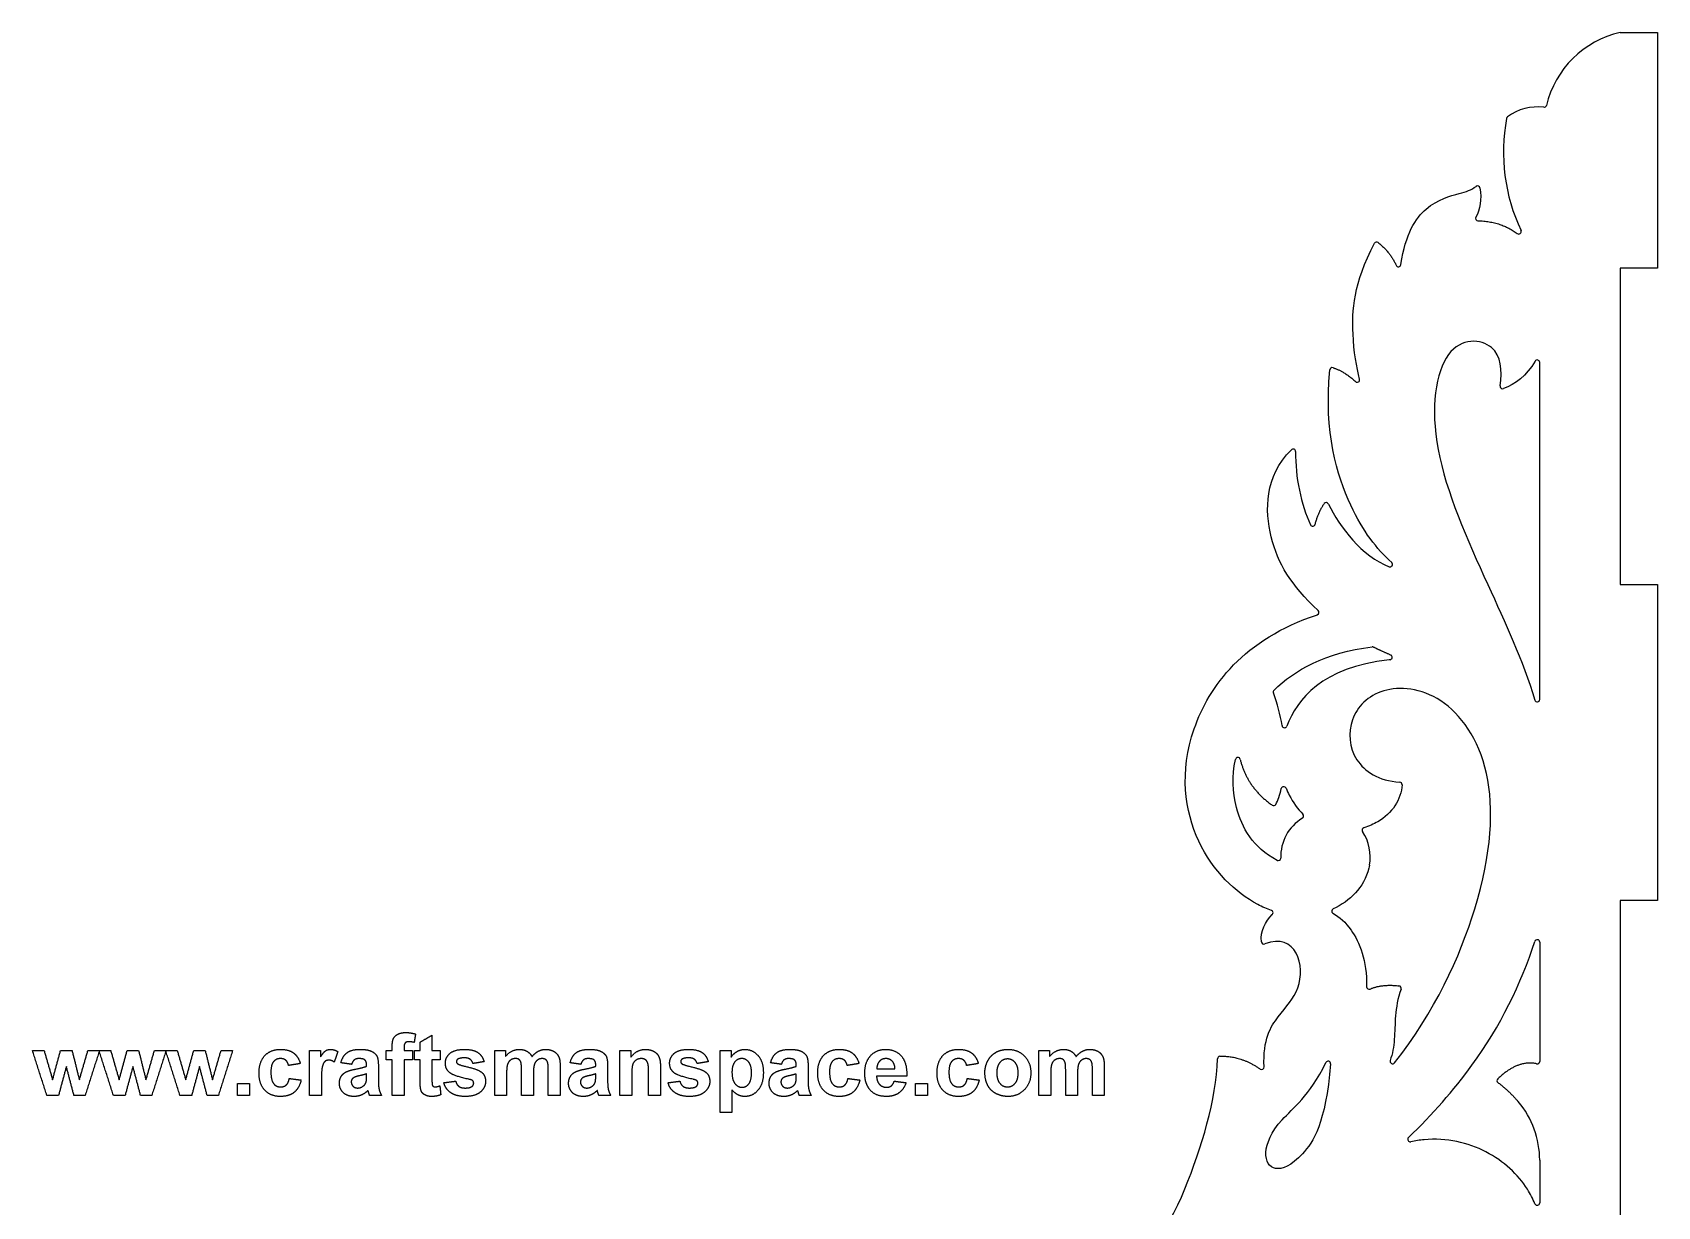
# Model space of a CAD drawing. Header units: millimetres. Extents: x -402 to 430, y -249 to 297.
# Drawn here: x -111.8 to 150.3, y 107.7 to 297 of the extents above; entities that cross this region are included whole.
import ezdxf

# ---------------------------------------------------------------- set-up
doc = ezdxf.new("R2010")
doc.units = ezdxf.units.MM
doc.header["$MEASUREMENT"] = 0
doc.layers.add('Layer 03', color=5, linetype='Continuous')

msp = doc.modelspace()

# ---------------------------------------------------------------- linework, layer by layer
at = {"layer": 'Layer 03'}
for p, q in [((131.33, 189.49), (131.33, 243.84)), ((107.19, 195.9), (107.02, 195.88)), ((131.33, 150.35), (131.33, 131.12)), ((131.33, 115.16), (131.33, 108.3))]:
    msp.add_line(p, q, dxfattribs=at)
for points in [[(150.33, 297.05), (150.33, 259.05), (144.33, 259.05), (144.33, 208.05), (150.33, 208.05), (150.33, 157.05), (144.33, 157.05), (144.33, 106.05), (150.33, 106.05), (150.33, 55.05), (144.33, 55.05), (144.33, 4.05), (150.33, 4.05), (150.33, -46.95), (144.33, -46.95), (144.33, -97.95), (150.33, -97.95), (150.33, -148.95), (144.33, -148.95), (144.33, -199.95), (150.33, -199.95)], [(144.33, 297.05), (150.33, 297.05)]]:
    msp.add_lwpolyline(points, dxfattribs=at)
for centre, radius, start, end in [((147.8, 281.62), 15.81, 102.6729, 166.6167), ((155.05, 277.77), 29.57, 169.4489, 205.3205), ((126.37, 283.11), 0.4, 126.7541, 169.4489), ((130.97, 276.96), 8.09, 82.7729, 126.7541), ((132.03, 285.38), 0.4, 262.7729, 346.6167), ((121.3, 271.91), 0.4, 9.5774, 126.5717), ((121.37, 267.08), 0.4, 148.9288, 269.0781), ((127.95, 264.95), 0.4, 233.9521, 25.3205), ((105.03, 262.86), 0.4, 51.2361, 151.9905), ((108.54, 259.67), 0.4, 204.2516, 351.5408), ((130.93, 243.84), 0.4, 360, 149.5521), ((97.87, 242.6), 0.4, 72.8574, 174.7253), ((101.88, 241.03), 0.4, 226.5831, 14.3213), ((125.35, 239.99), 0.4, 171.8195, 290.8528), ((91.55, 229.47), 0.4, 359.4542, 135.1785), ((96.89, 220.83), 0.4, 26.2278, 144.5014), ((94.72, 217.83), 0.4, 205.7947, 345.4859), ((107.18, 211.27), 0.4, 249.4857, 48.062), ((95.33, 203.54), 0.4, 288.4383, 46.485), ((104.36, 197.58), 0.4, 64.1685, 97.2669), ((107.15, 196.3), 0.4, 276.5587, 66.3494), ((88.75, 190.69), 0.4, 134.557, 200.5452), ((130.93, 189.49), 0.4, 197.0044, 0), ((90.16, 185.33), 0.4, 189.3009, 338.9645), ((82.63, 179.73), 0.4, 13.4296, 168.4949), ((108.73, 175.76), 0.4, 356.9649, 86.4903), ((90.04, 175.02), 0.4, 22.6199, 167.1176), ((88.4, 172.75), 0.4, 234.3137, 331.321), ((92.85, 170.68), 0.4, 300.9359, 44.7279), ((96.77, 164.14), 7.22, 120.9359, 181.8956), ((103.09, 168.41), 0.4, 106.7863, 214.0835), ((96.77, 164.14), 7.22, 348.8654, 34.0835), ((89.15, 163.89), 0.4, 242.3009, 1.8956), ((87.92, 155.07), 0.4, 312.8635, 70.1349), ((98.17, 155.36), 0.4, 114.4634, 240.4859), ((86.83, 150.43), 0.4, 185.8491, 291.9807), ((130.93, 150.35), 0.4, 0, 162.2124), ((103.81, 143.15), 0.4, 179.429, 294.3677), ((108.58, 142.9), 0.4, 340.0321, 83.4534), ((79.75, 131.54), 0.4, 93.2064, 178.4419), ((97.2, 130.75), 0.4, 355.2244, 153.8655), ((107.59, 131.13), 0.4, 161.5066, 321.4778), ((130.93, 131.12), 0.4, 257.0247, 360), ((86.47, 130.21), 0.4, 235.5007, 2.5955), ((124.83, 128.02), 0.4, 133.3771, 233.1888), ((116.68, 115.16), 14.65, 0, 40.2551), ((110.44, 118.54), 0.4, 134.1102, 282.6122), ((35.35, 126.19), 41.78, 307.1454, 337.9984), ((130.93, 108.3), 0.4, 202.6952, 0)]:
    msp.add_arc(centre, radius, start, end, dxfattribs=at)
for points, knots in [([(108.93, 259.61), (109.69, 264.67), (113.09, 269.76), (118.58, 271.07), (120.3, 271.66), (121.06, 272.23)], [0.700636, 0.700636, 0.700636, 0.700636, 7.37762, 14.75524, 20.831624, 20.831624, 20.831624, 20.831624]), ([(102.27, 241.13), (101.76, 243.15), (100.87, 248.43), (101.25, 256.61), (104.68, 263.05)], [-22.413442, -22.413442, -22.413442, -22.413442, -12.526109, -0.262796, -0.262796, -0.262796, -0.262796]), ([(124.95, 240.05), (125.32, 242.62), (124.86, 247.43), (115.45, 248.09), (112.78, 230.8), (122.61, 208.55), (128.55, 195.93), (130.55, 189.37)], [-713.846122, -713.846122, -713.846122, -713.846122, -690.259011, -664.693862, -639.128712, -613.563563, -591.522125, -591.522125, -591.522125, -591.522125]), ([(107.45, 211.57), (105.01, 213.76), (100.31, 219.91), (96.53, 232.47), (97.47, 242.63)], [-33.872614, -33.872614, -33.872614, -33.872614, -18.373209, -0.279335, -0.279335, -0.279335, -0.279335]), ([(95.6, 203.83), (91.19, 208.02), (87.04, 214.6), (86.93, 225.39), (91.27, 229.75)], [-32.121595, -32.121595, -32.121595, -32.121595, -16.348012, -0.80591, -0.80591, -0.80591, -0.80591]), ([(88.06, 155.45), (87.33, 155.71), (82.98, 157.64), (74.96, 165.21), (72.3, 183.94), (83.56, 199.2), (95.46, 203.16)], [-59.193075, -59.193075, -59.193075, -59.193075, -55.448872, -36.965914, -18.482955, -0.322719, -0.322719, -0.322719, -0.322719]), ([(107.9, 130.88), (114.37, 139.01), (123.21, 158.29), (124.41, 179.21), (115.65, 191.11), (105.3, 191.9), (100.18, 186.52), (100.77, 179.43), (105.27, 176.37), (108.75, 176.16)], [573.199115, 573.199115, 573.199115, 573.199115, 596.788787, 623.915551, 651.042315, 678.169079, 705.295843, 732.422607, 758.599923, 758.599923, 758.599923, 758.599923]), ([(88.97, 163.53), (85.05, 165.59), (81.98, 171.05), (81.69, 177.12), (82.24, 179.81)], [-53.205959, -53.205959, -53.205959, -53.205959, -38.571552, -27.801821, -27.801821, -27.801821, -27.801821]), ([(109.13, 175.74), (109, 173.32), (107.05, 170.44), (103.77, 169.04), (102.97, 168.79)], [-59.439689, -59.439689, -59.439689, -59.439689, -48.053454, -44.594574, -44.594574, -44.594574, -44.594574]), ([(90.41, 175.17), (90.57, 174.79), (91.32, 173.19), (92.28, 171.83), (93.14, 170.96)], [22.418165, 22.418165, 22.418165, 22.418165, 24.026727, 29.39478, 29.39478, 29.39478, 29.39478]), ([(103.86, 162.74), (103.83, 162.58), (103.08, 159.25), (100.69, 156.94), (98.01, 155.72)], [-93.198686, -93.198686, -93.198686, -93.198686, -92.414788, -76.928823, -76.928823, -76.928823, -76.928823]), ([(97.97, 155.01), (99.05, 154.4), (101.55, 152.19), (103.46, 147.39), (103.41, 143.15)], [20.139801, 20.139801, 20.139801, 20.139801, 25.166978, 33.139537, 33.139537, 33.139537, 33.139537]), ([(86.87, 130.23), (86.67, 134.73), (89.26, 138.79), (92.92, 142.49), (92.94, 149.1), (89.51, 151.08), (86.98, 150.06)], [0.422795, 0.422795, 0.422795, 0.422795, 7.446712, 14.893426, 22.34014, 29.365994, 29.365994, 29.365994, 29.365994]), ([(110.16, 118.83), (114.03, 122.58), (122.79, 132.39), (128.36, 143.65), (130.55, 150.47)], [525.464249, 525.464249, 525.464249, 525.464249, 536.868116, 554.572267, 554.572267, 554.572267, 554.572267]), ([(108.96, 142.77), (107.85, 139.7), (108.18, 135.84), (107.58, 132.36), (107.21, 131.26)], [0.403292, 0.403292, 0.403292, 0.403292, 8.395798, 12.278156, 12.278156, 12.278156, 12.278156]), ([(97.6, 130.71), (96.79, 121.1), (92.64, 114.82), (88.29, 113.07), (86.5, 115.97), (88.7, 121.57), (94.17, 125.49), (96.84, 130.92)], [-46.592745, -46.592745, -46.592745, -46.592745, -37.781137, -28.335853, -18.890569, -9.445284, -0.401483, -0.401483, -0.401483, -0.401483]), ([(130.56, 108.15), (130.23, 108.95), (128.59, 112.16), (123.25, 117.19), (115.6, 118.99), (111.25, 118.31), (110.53, 118.15)], [-65.9334, -65.9334, -65.9334, -65.9334, -61.938557, -49.550845, -37.163133, -34.698606, -34.698606, -34.698606, -34.698606])]:
    msp.add_open_spline(points, degree=3, knots=knots, dxfattribs=at)
for points, degree in [([(121.69, 271.98), (121.99, 270.23), (121.73, 268.44), (121.03, 267.28)], 3), ([(121.37, 266.68), (124.99, 266.62), (127.72, 264.63)], 2), ([(105.28, 263.17), (107.22, 261.61), (108.17, 259.5)], 2), ([(130.59, 244.04), (129.2, 241.69), (127.37, 240.33), (125.49, 239.62)], 3), ([(97.99, 242.98), (99.85, 242.4), (101.61, 240.74)], 2), ([(91.95, 229.46), (91.91, 225.38), (92.8, 220.9), (94.36, 217.65)], 3), ([(95.11, 217.73), (95.64, 219.76), (96.56, 221.06)], 2), ([(97.25, 221), (99.08, 217.29), (102.63, 212.55), (107.04, 210.9)], 3), ([(88.47, 190.97), (91.77, 194.22), (96.7, 197.01), (104.31, 197.98)], 3), ([(104.53, 197.94), (105.84, 197.31), (107.31, 196.66)], 2), ([(107.02, 195.88), (96.17, 194.63), (92.2, 189.52), (90.53, 185.19)], 3), ([(89.77, 185.27), (89.48, 187.04), (89.02, 188.83), (88.38, 190.55)], 3), ([(83.02, 179.82), (84.08, 175.36), (88.17, 172.43)], 2), ([(88.75, 172.56), (89.11, 173.22), (89.42, 174.08), (89.65, 175.11)], 3), ([(86.43, 150.39), (86.26, 152.11), (87.03, 153.7), (88.19, 154.78)], 3), ([(103.98, 142.78), (105.83, 143.62), (108.63, 143.3)], 2), ([(-53.79, 133.41), (-53.79, 134.31), (-53.6, 134.76)], 2), ([(-53.6, 134.76), (-53.4, 135.2), (-52.89, 135.49)], 2), ([(-52.89, 135.49), (-52.38, 135.77), (-51.6, 135.77)], 2), ([(-51.69, 134.09), (-51.87, 133.9), (-51.87, 133.36)], 2), ([(-51.11, 134.28), (-51.52, 134.28), (-51.69, 134.09)], 2), ([(-51.6, 135.77), (-50.79, 135.77), (-50.02, 135.52)], 2), ([(-50.24, 134.18), (-50.69, 134.28), (-51.11, 134.28)], 2), ([(-50.02, 135.52), (-50.13, 134.85), (-50.24, 134.18)], 2), ([(-49.28, 134.22), (-48.32, 134.78), (-47.37, 135.33)], 2), ([(-49.28, 132.86), (-49.28, 133.54), (-49.28, 134.22)], 2), ([(-47.37, 135.33), (-47.37, 134.1), (-47.37, 132.86)], 2), ([(-109.5, 125.64), (-110.66, 129.25), (-111.81, 132.86)], 2), ([(-111.81, 132.86), (-110.87, 132.86), (-109.94, 132.86)], 2), ([(-109.94, 132.86), (-109.25, 130.5), (-108.57, 128.13)], 2), ([(-108.57, 128.13), (-107.93, 130.5), (-107.29, 132.86)], 2), ([(-107.29, 132.86), (-106.36, 132.86), (-105.43, 132.86)], 2), ([(-105.43, 132.86), (-104.84, 130.5), (-104.25, 128.13)], 2), ([(-104.25, 128.13), (-103.56, 130.5), (-102.88, 132.86)], 2), ([(-101.01, 132.86), (-102.16, 129.25), (-103.31, 125.64)], 2), ([(-102.88, 132.86), (-101.94, 132.86), (-101.01, 132.86)], 2), ([(-98.76, 125.64), (-99.92, 129.25), (-101.07, 132.86)], 2), ([(-101.07, 132.86), (-100.13, 132.86), (-99.2, 132.86)], 2), ([(-99.2, 132.86), (-98.51, 130.5), (-97.83, 128.13)], 2), ([(-97.83, 128.13), (-97.19, 130.5), (-96.55, 132.86)], 2), ([(-96.55, 132.86), (-95.62, 132.86), (-94.69, 132.86)], 2), ([(-94.69, 132.86), (-94.1, 130.5), (-93.51, 128.13)], 2), ([(-93.51, 128.13), (-92.82, 130.5), (-92.14, 132.86)], 2), ([(-90.27, 132.86), (-91.42, 129.25), (-92.57, 125.64)], 2), ([(-92.14, 132.86), (-91.2, 132.86), (-90.27, 132.86)], 2), ([(-88.02, 125.64), (-89.18, 129.25), (-90.33, 132.86)], 2), ([(-90.33, 132.86), (-89.39, 132.86), (-88.46, 132.86)], 2), ([(-88.46, 132.86), (-87.77, 130.5), (-87.09, 128.13)], 2), ([(-87.09, 128.13), (-86.45, 130.5), (-85.81, 132.86)], 2), ([(-85.81, 132.86), (-84.88, 132.86), (-83.95, 132.86)], 2), ([(-83.95, 132.86), (-83.36, 130.5), (-82.77, 128.13)], 2), ([(-82.77, 128.13), (-82.08, 130.5), (-81.4, 132.86)], 2), ([(-79.53, 132.86), (-80.68, 129.25), (-81.83, 125.64)], 2), ([(-81.4, 132.86), (-80.46, 132.86), (-79.53, 132.86)], 2), ([(-75.27, 129.25), (-75.27, 131.05), (-74.33, 132.05)], 2), ([(-74.33, 132.05), (-73.39, 133.05), (-71.79, 133.05)], 2), ([(-71.81, 131.57), (-72.51, 131.57), (-72.93, 131.07)], 2), ([(-70.94, 131.29), (-71.27, 131.57), (-71.81, 131.57)], 2), ([(-71.79, 133.05), (-70.48, 133.05), (-69.71, 132.49)], 2), ([(-70.51, 130.46), (-70.61, 131.01), (-70.94, 131.29)], 2), ([(-69.71, 132.49), (-68.94, 131.92), (-68.6, 130.77)], 2), ([(-67.12, 125.64), (-67.12, 129.25), (-67.12, 132.86)], 2), ([(-67.12, 132.86), (-66.22, 132.86), (-65.33, 132.86)], 2), ([(-65.33, 132.86), (-65.33, 132.36), (-65.33, 131.85)], 2), ([(-65.33, 131.85), (-64.89, 132.57), (-64.55, 132.81)], 2), ([(-64.64, 131.1), (-64.9, 130.88), (-65.05, 130.3)], 2), ([(-63.99, 131.32), (-64.37, 131.32), (-64.64, 131.1)], 2), ([(-64.55, 132.81), (-64.2, 133.05), (-63.76, 133.05)], 2), ([(-63.14, 131.01), (-63.6, 131.32), (-63.99, 131.32)], 2), ([(-63.76, 133.05), (-63.13, 133.05), (-62.55, 132.69)], 2), ([(-62.55, 132.69), (-62.85, 131.85), (-63.14, 131.01)], 2), ([(-62.06, 130.89), (-61.77, 131.99), (-61.07, 132.52)], 2), ([(-61.07, 132.52), (-60.37, 133.05), (-58.99, 133.05)], 2), ([(-59.89, 131.36), (-60.16, 131.16), (-60.33, 130.64)], 2), ([(-59.15, 131.57), (-59.63, 131.57), (-59.89, 131.36)], 2), ([(-58.18, 131.33), (-58.43, 131.57), (-59.15, 131.57)], 2), ([(-58.99, 133.05), (-57.74, 133.05), (-57.12, 132.75)], 2), ([(-57.92, 130.53), (-57.92, 131.09), (-58.18, 131.33)], 2), ([(-57.12, 132.75), (-56.51, 132.44), (-56.26, 131.98)], 2), ([(-56.26, 131.98), (-56.01, 131.51), (-56.01, 130.26)], 2), ([(-54.77, 132.86), (-54.28, 132.86), (-53.79, 132.86)], 2), ([(-54.77, 131.38), (-54.77, 132.12), (-54.77, 132.86)], 2), ([(-53.79, 131.38), (-54.28, 131.38), (-54.77, 131.38)], 2), ([(-53.79, 132.86), (-53.79, 133.14), (-53.79, 133.41)], 2), ([(-53.79, 125.64), (-53.79, 128.51), (-53.79, 131.38)], 2), ([(-51.87, 133.36), (-51.87, 133.11), (-51.87, 132.86)], 2), ([(-51.87, 132.86), (-51.19, 132.86), (-50.51, 132.86)], 2), ([(-50.51, 131.38), (-51.19, 131.38), (-51.87, 131.38)], 2), ([(-51.87, 131.38), (-51.87, 128.51), (-51.87, 125.64)], 2), ([(-50.51, 132.86), (-50.51, 132.12), (-50.51, 131.38)], 2), ([(-50.21, 131.38), (-50.21, 132.12), (-50.21, 132.86)], 2), ([(-50.21, 132.86), (-49.74, 132.86), (-49.28, 132.86)], 2), ([(-49.28, 131.38), (-49.74, 131.38), (-50.21, 131.38)], 2), ([(-49.28, 128.2), (-49.28, 129.79), (-49.28, 131.38)], 2), ([(-47.37, 132.86), (-46.72, 132.86), (-46.07, 132.86)], 2), ([(-46.07, 131.38), (-46.72, 131.38), (-47.37, 131.38)], 2), ([(-47.37, 131.38), (-47.37, 129.89), (-47.37, 128.4)], 2), ([(-46.07, 132.86), (-46.07, 132.12), (-46.07, 131.38)], 2), ([(-45.21, 130.82), (-45.21, 131.76), (-44.47, 132.41)], 2), ([(-44.47, 132.41), (-43.72, 133.05), (-42.17, 133.05)], 2), ([(-43.2, 131.48), (-43.42, 131.33), (-43.42, 131.08)], 2), ([(-43.42, 131.08), (-43.42, 130.88), (-43.23, 130.73)], 2), ([(-42.12, 131.69), (-42.87, 131.69), (-43.2, 131.48)], 2), ([(-42.17, 133.05), (-40.68, 133.05), (-39.96, 132.55)], 2), ([(-41.2, 131.45), (-41.52, 131.69), (-42.12, 131.69)], 2), ([(-40.76, 130.77), (-40.88, 131.21), (-41.2, 131.45)], 2), ([(-38.97, 131.07), (-39.87, 130.92), (-40.76, 130.77)], 2), ([(-39.96, 132.55), (-39.24, 132.05), (-38.97, 131.07)], 2), ([(-37.24, 132.86), (-36.38, 132.86), (-35.51, 132.86)], 2), ([(-37.24, 125.64), (-37.24, 129.25), (-37.24, 132.86)], 2), ([(-35.51, 131.89), (-34.57, 133.05), (-33.27, 133.05)], 2), ([(-35.51, 132.86), (-35.51, 132.38), (-35.51, 131.89)], 2), ([(-34.68, 131.33), (-35.03, 131.09), (-35.18, 130.64)], 2), ([(-33.9, 131.57), (-34.34, 131.57), (-34.68, 131.33)], 2), ([(-33.33, 131.42), (-33.54, 131.57), (-33.9, 131.57)], 2), ([(-33.02, 130.96), (-33.12, 131.27), (-33.33, 131.42)], 2), ([(-33.27, 133.05), (-32.58, 133.05), (-32.07, 132.76)], 2), ([(-32.07, 132.76), (-31.56, 132.47), (-31.23, 131.89)], 2), ([(-31.23, 131.89), (-30.76, 132.47), (-30.21, 132.76)], 2), ([(-30.35, 131.32), (-30.7, 131.08), (-30.85, 130.61)], 2), ([(-29.6, 131.57), (-30, 131.57), (-30.35, 131.32)], 2), ([(-30.21, 132.76), (-29.66, 133.05), (-29.04, 133.05)], 2), ([(-28.8, 131.16), (-29.06, 131.57), (-29.6, 131.57)], 2), ([(-29.04, 133.05), (-28.25, 133.05), (-27.7, 132.73)], 2), ([(-28.6, 129.77), (-28.6, 130.85), (-28.8, 131.16)], 2), ([(-27.7, 132.73), (-27.15, 132.4), (-26.88, 131.78)], 2), ([(-26.88, 131.78), (-26.69, 131.31), (-26.69, 130.27)], 2), ([(-25.08, 130.89), (-24.8, 131.99), (-24.1, 132.52)], 2), ([(-24.1, 132.52), (-23.39, 133.05), (-22.01, 133.05)], 2), ([(-22.92, 131.36), (-23.19, 131.16), (-23.35, 130.64)], 2), ([(-22.17, 131.57), (-22.65, 131.57), (-22.92, 131.36)], 2), ([(-21.2, 131.33), (-21.46, 131.57), (-22.17, 131.57)], 2), ([(-22.01, 133.05), (-20.76, 133.05), (-20.15, 132.75)], 2), ([(-20.95, 130.53), (-20.95, 131.09), (-21.2, 131.33)], 2), ([(-20.15, 132.75), (-19.53, 132.44), (-19.28, 131.98)], 2), ([(-19.28, 131.98), (-19.03, 131.51), (-19.03, 130.26)], 2), ([(-17.06, 125.64), (-17.06, 129.25), (-17.06, 132.86)], 2), ([(-17.06, 132.86), (-16.16, 132.86), (-15.27, 132.86)], 2), ([(-15.27, 131.81), (-14.33, 133.05), (-12.91, 133.05)], 2), ([(-15.27, 132.86), (-15.27, 132.34), (-15.27, 131.81)], 2), ([(-14.47, 131.3), (-14.86, 131.02), (-15, 130.58)], 2), ([(-13.59, 131.57), (-14.08, 131.57), (-14.47, 131.3)], 2), ([(-12.94, 131.38), (-13.21, 131.57), (-13.59, 131.57)], 2), ([(-12.55, 130.84), (-12.67, 131.19), (-12.94, 131.38)], 2), ([(-12.91, 133.05), (-12.29, 133.05), (-11.77, 132.82)], 2), ([(-11.77, 132.82), (-11.25, 132.59), (-10.99, 132.24)], 2), ([(-10.99, 132.24), (-10.72, 131.88), (-10.62, 131.43)], 2), ([(-10.62, 131.43), (-10.51, 130.98), (-10.51, 130.14)], 2), ([(-9.03, 130.82), (-9.03, 131.76), (-8.29, 132.41)], 2), ([(-8.29, 132.41), (-7.55, 133.05), (-5.99, 133.05)], 2), ([(-7.03, 131.48), (-7.24, 131.33), (-7.24, 131.08)], 2), ([(-7.24, 131.08), (-7.24, 130.88), (-7.05, 130.73)], 2), ([(-5.95, 131.69), (-6.7, 131.69), (-7.03, 131.48)], 2), ([(-5.99, 133.05), (-4.51, 133.05), (-3.79, 132.55)], 2), ([(-5.03, 131.45), (-5.35, 131.69), (-5.95, 131.69)], 2), ([(-4.59, 130.77), (-4.7, 131.21), (-5.03, 131.45)], 2), ([(-2.8, 131.07), (-3.69, 130.92), (-4.59, 130.77)], 2), ([(-3.79, 132.55), (-3.07, 132.05), (-2.8, 131.07)], 2), ([(-0.89, 132.86), (0.01, 132.86), (0.9, 132.86)], 2), ([(-0.89, 122.86), (-0.89, 127.86), (-0.89, 132.86)], 2), ([(0.9, 132.86), (0.9, 132.34), (0.9, 131.81)], 2), ([(0.9, 131.81), (1.25, 132.35), (1.83, 132.7)], 2), ([(2.62, 131.57), (1.93, 131.57), (1.48, 131.02)], 2), ([(1.83, 132.7), (2.41, 133.05), (3.12, 133.05)], 2), ([(3.73, 131), (3.28, 131.57), (2.62, 131.57)], 2), ([(3.12, 133.05), (4.36, 133.05), (5.23, 132.06)], 2), ([(5.23, 132.06), (6.09, 131.07), (6.09, 129.3)], 2), ([(7.26, 130.89), (7.55, 131.99), (8.25, 132.52)], 2), ([(8.25, 132.52), (8.95, 133.05), (10.33, 133.05)], 2), ([(9.43, 131.36), (9.16, 131.16), (8.99, 130.64)], 2), ([(10.18, 131.57), (9.7, 131.57), (9.43, 131.36)], 2), ([(11.14, 131.33), (10.89, 131.57), (10.18, 131.57)], 2), ([(10.33, 133.05), (11.58, 133.05), (12.2, 132.75)], 2), ([(11.4, 130.53), (11.4, 131.09), (11.14, 131.33)], 2), ([(12.2, 132.75), (12.81, 132.44), (13.06, 131.98)], 2), ([(13.06, 131.98), (13.31, 131.51), (13.31, 130.26)], 2), ([(14.86, 129.25), (14.86, 131.05), (15.79, 132.05)], 2), ([(15.79, 132.05), (16.73, 133.05), (18.33, 133.05)], 2), ([(18.32, 131.57), (17.61, 131.57), (17.19, 131.07)], 2), ([(19.18, 131.29), (18.85, 131.57), (18.32, 131.57)], 2), ([(18.33, 133.05), (19.64, 133.05), (20.41, 132.49)], 2), ([(19.61, 130.46), (19.51, 131.01), (19.18, 131.29)], 2), ([(20.41, 132.49), (21.18, 131.92), (21.52, 130.77)], 2), ([(22.45, 129.2), (22.45, 131.01), (23.39, 132.03)], 2), ([(23.39, 132.03), (24.34, 133.05), (25.78, 133.05)], 2), ([(24.81, 131.12), (24.39, 130.67), (24.4, 129.9)], 2), ([(25.87, 131.57), (25.22, 131.57), (24.81, 131.12)], 2), ([(25.78, 133.05), (27.4, 133.05), (28.34, 131.99)], 2), ([(26.89, 131.14), (26.47, 131.57), (25.87, 131.57)], 2), ([(27.32, 129.9), (27.3, 130.72), (26.89, 131.14)], 2), ([(28.34, 131.99), (29.28, 130.92), (29.24, 128.73)], 2), ([(34.11, 129.25), (34.11, 131.05), (35.05, 132.05)], 2), ([(35.05, 132.05), (35.99, 133.05), (37.59, 133.05)], 2), ([(37.58, 131.57), (36.87, 131.57), (36.45, 131.07)], 2), ([(38.44, 131.29), (38.11, 131.57), (37.58, 131.57)], 2), ([(37.59, 133.05), (38.9, 133.05), (39.67, 132.49)], 2), ([(38.87, 130.46), (38.77, 131.01), (38.44, 131.29)], 2), ([(39.67, 132.49), (40.44, 131.92), (40.78, 130.77)], 2), ([(41.83, 129.36), (41.83, 130.31), (42.3, 131.21)], 2), ([(42.3, 131.21), (42.76, 132.11), (43.62, 132.58)], 2), ([(43.62, 132.58), (44.47, 133.05), (45.53, 133.05)], 2), ([(45.48, 131.51), (44.74, 131.51), (44.24, 130.93)], 2), ([(46.7, 130.93), (46.21, 131.51), (45.48, 131.51)], 2), ([(45.53, 133.05), (47.16, 133.05), (48.2, 131.98)], 2), ([(48.2, 131.98), (49.24, 130.91), (49.24, 129.27)], 2), ([(50.53, 132.86), (51.4, 132.86), (52.26, 132.86)], 2), ([(50.53, 125.64), (50.53, 129.25), (50.53, 132.86)], 2), ([(52.26, 131.89), (53.21, 133.05), (54.51, 133.05)], 2), ([(52.26, 132.86), (52.26, 132.38), (52.26, 131.89)], 2), ([(53.09, 131.33), (52.75, 131.09), (52.6, 130.64)], 2), ([(53.88, 131.57), (53.44, 131.57), (53.09, 131.33)], 2), ([(54.45, 131.42), (54.24, 131.57), (53.88, 131.57)], 2), ([(54.76, 130.96), (54.66, 131.27), (54.45, 131.42)], 2), ([(54.51, 133.05), (55.2, 133.05), (55.71, 132.76)], 2), ([(55.71, 132.76), (56.22, 132.47), (56.54, 131.89)], 2), ([(56.54, 131.89), (57.02, 132.47), (57.57, 132.76)], 2), ([(57.43, 131.32), (57.08, 131.08), (56.92, 130.61)], 2), ([(58.17, 131.57), (57.78, 131.57), (57.43, 131.32)], 2), ([(57.57, 132.76), (58.11, 133.05), (58.74, 133.05)], 2), ([(58.98, 131.16), (58.72, 131.57), (58.17, 131.57)], 2), ([(58.74, 133.05), (59.53, 133.05), (60.08, 132.73)], 2), ([(59.18, 129.77), (59.18, 130.85), (58.98, 131.16)], 2), ([(60.08, 132.73), (60.62, 132.4), (60.89, 131.78)], 2), ([(60.89, 131.78), (61.09, 131.31), (61.09, 130.27)], 2), ([(74.09, 110.54), (76.77, 117.18), (79.17, 124.96), (79.35, 131.55)], 3), ([(79.72, 131.94), (82.99, 132.12), (86.25, 129.88)], 2), ([(-106.35, 130.29), (-106.98, 127.97), (-107.61, 125.64)], 2), ([(-105.13, 125.64), (-105.74, 127.97), (-106.35, 130.29)], 2), ([(-95.61, 130.29), (-96.24, 127.97), (-96.87, 125.64)], 2), ([(-94.38, 125.64), (-95, 127.97), (-95.61, 130.29)], 2), ([(-84.87, 130.29), (-85.5, 127.97), (-86.13, 125.64)], 2), ([(-83.64, 125.64), (-84.26, 127.97), (-84.87, 130.29)], 2), ([(-74.33, 126.46), (-75.27, 127.47), (-75.27, 129.25)], 2), ([(-72.93, 131.07), (-73.35, 130.57), (-73.35, 129.39)], 2), ([(-73.35, 129.39), (-73.35, 128.08), (-72.92, 127.54)], 2), ([(-68.6, 130.77), (-69.56, 130.61), (-70.51, 130.46)], 2), ([(-65.05, 130.3), (-65.21, 129.72), (-65.21, 127.88)], 2), ([(-62.3, 127.59), (-62.3, 128.21), (-62.02, 128.68)], 2), ([(-60.33, 130.64), (-61.19, 130.77), (-62.06, 130.89)], 2), ([(-62.02, 128.68), (-61.73, 129.16), (-61.22, 129.42)], 2), ([(-61.22, 129.42), (-60.7, 129.67), (-59.74, 129.86)], 2), ([(-60.03, 128.47), (-60.39, 128.21), (-60.39, 127.8)], 2), ([(-59.04, 128.81), (-59.8, 128.64), (-60.03, 128.47)], 2), ([(-59.74, 129.86), (-58.43, 130.12), (-57.92, 130.33)], 2), ([(-57.92, 129.1), (-58.27, 128.98), (-59.04, 128.81)], 2), ([(-57.99, 127.79), (-57.92, 128.03), (-57.92, 128.72)], 2), ([(-57.92, 130.33), (-57.92, 130.43), (-57.92, 130.53)], 2), ([(-57.92, 128.72), (-57.92, 128.91), (-57.92, 129.1)], 2), ([(-56.01, 130.26), (-56.01, 129.14), (-56.01, 128.02)], 2), ([(-44.35, 129.18), (-45.21, 129.77), (-45.21, 130.82)], 2), ([(-41.41, 128.23), (-43.73, 128.75), (-44.35, 129.18)], 2), ([(-43.23, 130.73), (-42.97, 130.54), (-41.45, 130.18)], 2), ([(-41.45, 130.18), (-39.92, 129.83), (-39.32, 129.33)], 2), ([(-39.32, 129.33), (-38.72, 128.81), (-38.72, 127.89)], 2), ([(-35.18, 130.64), (-35.33, 130.19), (-35.33, 129.15)], 2), ([(-35.33, 129.15), (-35.33, 127.4), (-35.33, 125.64)], 2), ([(-32.92, 129.6), (-32.92, 130.66), (-33.02, 130.96)], 2), ([(-32.92, 125.64), (-32.92, 127.62), (-32.92, 129.6)], 2), ([(-30.85, 130.61), (-31.01, 130.13), (-31.01, 129.11)], 2), ([(-31.01, 129.11), (-31.01, 127.38), (-31.01, 125.64)], 2), ([(-28.6, 125.64), (-28.6, 127.71), (-28.6, 129.77)], 2), ([(-26.69, 130.27), (-26.69, 127.96), (-26.69, 125.64)], 2), ([(-25.33, 127.59), (-25.33, 128.21), (-25.04, 128.68)], 2), ([(-23.35, 130.64), (-24.22, 130.77), (-25.08, 130.89)], 2), ([(-25.04, 128.68), (-24.76, 129.16), (-24.24, 129.42)], 2), ([(-24.24, 129.42), (-23.73, 129.67), (-22.76, 129.86)], 2), ([(-23.06, 128.47), (-23.42, 128.21), (-23.42, 127.8)], 2), ([(-22.06, 128.81), (-22.82, 128.64), (-23.06, 128.47)], 2), ([(-22.76, 129.86), (-21.45, 130.12), (-20.95, 130.33)], 2), ([(-20.95, 129.1), (-21.3, 128.98), (-22.06, 128.81)], 2), ([(-21.02, 127.79), (-20.95, 128.03), (-20.95, 128.72)], 2), ([(-20.95, 130.33), (-20.95, 130.43), (-20.95, 130.53)], 2), ([(-20.95, 128.72), (-20.95, 128.91), (-20.95, 129.1)], 2), ([(-19.03, 130.26), (-19.03, 129.14), (-19.03, 128.02)], 2), ([(-15, 130.58), (-15.14, 130.13), (-15.14, 128.92)], 2), ([(-15.14, 128.92), (-15.14, 127.28), (-15.14, 125.64)], 2), ([(-12.43, 129.33), (-12.43, 130.5), (-12.55, 130.84)], 2), ([(-12.43, 125.64), (-12.43, 127.49), (-12.43, 129.33)], 2), ([(-10.51, 130.14), (-10.51, 127.89), (-10.51, 125.64)], 2), ([(-8.18, 129.18), (-9.03, 129.77), (-9.03, 130.82)], 2), ([(-5.24, 128.23), (-7.56, 128.75), (-8.18, 129.18)], 2), ([(-7.05, 130.73), (-6.8, 130.54), (-5.27, 130.18)], 2), ([(-5.27, 130.18), (-3.75, 129.83), (-3.15, 129.33)], 2), ([(-3.15, 129.33), (-2.55, 128.81), (-2.55, 127.89)], 2), ([(1.48, 131.02), (1.03, 130.46), (1.03, 129.38)], 2), ([(1.03, 129.38), (1.03, 128.13), (1.5, 127.53)], 2), ([(4.18, 129.28), (4.18, 130.44), (3.73, 131)], 2), ([(3.74, 127.49), (4.18, 128.03), (4.18, 129.28)], 2), ([(6.09, 129.3), (6.09, 127.48), (5.22, 126.47)], 2), ([(7.02, 127.59), (7.02, 128.21), (7.3, 128.68)], 2), ([(8.99, 130.64), (8.13, 130.77), (7.26, 130.89)], 2), ([(7.3, 128.68), (7.59, 129.16), (8.1, 129.42)], 2), ([(8.1, 129.42), (8.62, 129.67), (9.59, 129.86)], 2), ([(9.29, 128.47), (8.93, 128.21), (8.93, 127.8)], 2), ([(10.28, 128.81), (9.52, 128.64), (9.29, 128.47)], 2), ([(9.59, 129.86), (10.89, 130.12), (11.4, 130.33)], 2), ([(11.4, 129.1), (11.05, 128.98), (10.28, 128.81)], 2), ([(11.33, 127.79), (11.4, 128.03), (11.4, 128.72)], 2), ([(11.4, 130.33), (11.4, 130.43), (11.4, 130.53)], 2), ([(11.4, 128.72), (11.4, 128.91), (11.4, 129.1)], 2), ([(13.31, 130.26), (13.31, 129.14), (13.31, 128.02)], 2), ([(15.79, 126.46), (14.86, 127.47), (14.86, 129.25)], 2), ([(17.19, 131.07), (16.77, 130.57), (16.77, 129.39)], 2), ([(16.77, 129.39), (16.77, 128.08), (17.2, 127.54)], 2), ([(21.52, 130.77), (20.57, 130.61), (19.61, 130.46)], 2), ([(23.16, 126.7), (22.45, 127.69), (22.45, 129.2)], 2), ([(29.24, 128.73), (26.8, 128.73), (24.36, 128.73)], 2), ([(24.36, 128.73), (24.38, 127.88), (24.83, 127.41)], 2), ([(24.4, 129.9), (25.86, 129.9), (27.32, 129.9)], 2), ([(35.05, 126.46), (34.11, 127.47), (34.11, 129.25)], 2), ([(36.45, 131.07), (36.03, 130.57), (36.03, 129.39)], 2), ([(36.03, 129.39), (36.03, 128.08), (36.46, 127.54)], 2), ([(40.78, 130.77), (39.82, 130.61), (38.87, 130.46)], 2), ([(42.3, 127.23), (41.83, 128.11), (41.83, 129.36)], 2), ([(44.24, 130.93), (43.74, 130.35), (43.74, 129.25)], 2), ([(43.74, 129.25), (43.74, 128.16), (44.24, 127.58)], 2), ([(47.2, 129.27), (47.2, 130.35), (46.7, 130.93)], 2), ([(46.7, 127.58), (47.2, 128.16), (47.2, 129.27)], 2), ([(49.24, 129.27), (49.24, 127.63), (48.19, 126.54)], 2), ([(52.6, 130.64), (52.45, 130.19), (52.45, 129.15)], 2), ([(52.45, 129.15), (52.45, 127.4), (52.45, 125.64)], 2), ([(54.86, 129.6), (54.86, 130.66), (54.76, 130.96)], 2), ([(54.86, 125.64), (54.86, 127.62), (54.86, 129.6)], 2), ([(56.92, 130.61), (56.77, 130.13), (56.77, 129.11)], 2), ([(56.77, 129.11), (56.77, 127.38), (56.77, 125.64)], 2), ([(59.18, 125.64), (59.18, 127.71), (59.18, 129.77)], 2), ([(61.09, 130.27), (61.09, 127.96), (61.09, 125.64)], 2), ([(130.84, 130.73), (127.86, 131.42), (124.56, 128.31)], 2), ([(-78.72, 125.64), (-78.72, 126.6), (-78.72, 127.56)], 2), ([(-78.72, 127.56), (-77.77, 127.56), (-76.81, 127.56)], 2), ([(-76.81, 127.56), (-76.81, 126.6), (-76.81, 125.64)], 2), ([(-71.81, 125.46), (-73.39, 125.46), (-74.33, 126.46)], 2), ([(-72.92, 127.54), (-72.49, 127), (-71.77, 127)], 2), ([(-69.6, 126.13), (-70.42, 125.46), (-71.81, 125.46)], 2), ([(-71.77, 127), (-71.23, 127), (-70.88, 127.31)], 2), ([(-70.88, 127.31), (-70.53, 127.61), (-70.39, 128.36)], 2), ([(-70.39, 128.36), (-69.43, 128.24), (-68.48, 128.11)], 2), ([(-68.48, 128.11), (-68.77, 126.8), (-69.6, 126.13)], 2), ([(-65.21, 127.88), (-65.21, 126.76), (-65.21, 125.64)], 2), ([(-61.66, 126.06), (-62.3, 126.67), (-62.3, 127.59)], 2), ([(-59.91, 125.46), (-61.02, 125.46), (-61.66, 126.06)], 2), ([(-60.39, 127.8), (-60.39, 127.4), (-60.1, 127.11)], 2), ([(-60.1, 127.11), (-59.82, 126.82), (-59.37, 126.82)], 2), ([(-59.37, 126.82), (-58.88, 126.82), (-58.43, 127.16)], 2), ([(-57.68, 126.42), (-58.17, 125.94), (-58.72, 125.7)], 2), ([(-58.43, 127.16), (-58.1, 127.41), (-57.99, 127.79)], 2), ([(-57.61, 126.2), (-57.66, 126.37), (-57.68, 126.42)], 2), ([(-57.43, 125.64), (-57.5, 125.83), (-57.61, 126.2)], 2), ([(-56.01, 128.02), (-56.01, 127.07), (-55.9, 126.61)], 2), ([(-55.9, 126.61), (-55.8, 126.16), (-55.51, 125.64)], 2), ([(-49.22, 126.84), (-49.28, 127.18), (-49.28, 128.2)], 2), ([(-48.96, 126.09), (-49.15, 126.37), (-49.22, 126.84)], 2), ([(-48.35, 125.63), (-48.76, 125.81), (-48.96, 126.09)], 2), ([(-47.37, 128.4), (-47.37, 127.5), (-47.33, 127.35)], 2), ([(-47.33, 127.35), (-47.29, 127.2), (-47.16, 127.1)], 2), ([(-47.16, 127.1), (-47.04, 127), (-46.85, 127)], 2), ([(-46.85, 127), (-46.59, 127), (-46.1, 127.18)], 2), ([(-46.1, 127.18), (-46.02, 126.46), (-45.95, 125.74)], 2), ([(-45.45, 127.68), (-44.5, 127.8), (-43.54, 127.93)], 2), ([(-44.33, 126.06), (-45.19, 126.65), (-45.45, 127.68)], 2), ([(-42, 125.46), (-43.47, 125.46), (-44.33, 126.06)], 2), ([(-43.54, 127.93), (-43.42, 127.38), (-43.04, 127.1)], 2), ([(-43.04, 127.1), (-42.67, 126.82), (-42, 126.82)], 2), ([(-42, 126.82), (-41.26, 126.82), (-40.89, 127.09)], 2), ([(-39.55, 126.18), (-40.38, 125.46), (-42, 125.46)], 2), ([(-40.77, 127.98), (-40.92, 128.12), (-41.41, 128.23)], 2), ([(-40.89, 127.09), (-40.64, 127.29), (-40.64, 127.61)], 2), ([(-40.64, 127.61), (-40.64, 127.83), (-40.77, 127.98)], 2), ([(-38.72, 127.89), (-38.72, 126.89), (-39.55, 126.18)], 2), ([(-24.69, 126.06), (-25.33, 126.67), (-25.33, 127.59)], 2), ([(-22.94, 125.46), (-24.05, 125.46), (-24.69, 126.06)], 2), ([(-23.42, 127.8), (-23.42, 127.4), (-23.13, 127.11)], 2), ([(-23.13, 127.11), (-22.84, 126.82), (-22.4, 126.82)], 2), ([(-22.4, 126.82), (-21.9, 126.82), (-21.46, 127.16)], 2), ([(-20.7, 126.42), (-21.19, 125.94), (-21.75, 125.7)], 2), ([(-21.46, 127.16), (-21.12, 127.41), (-21.02, 127.79)], 2), ([(-20.64, 126.2), (-20.68, 126.37), (-20.7, 126.42)], 2), ([(-20.45, 125.64), (-20.53, 125.83), (-20.64, 126.2)], 2), ([(-19.03, 128.02), (-19.03, 127.07), (-18.93, 126.61)], 2), ([(-18.93, 126.61), (-18.83, 126.16), (-18.54, 125.64)], 2), ([(-9.28, 127.68), (-8.32, 127.8), (-7.37, 127.93)], 2), ([(-8.16, 126.06), (-9.02, 126.65), (-9.28, 127.68)], 2), ([(-5.83, 125.46), (-7.3, 125.46), (-8.16, 126.06)], 2), ([(-7.37, 127.93), (-7.24, 127.38), (-6.87, 127.1)], 2), ([(-6.87, 127.1), (-6.5, 126.82), (-5.83, 126.82)], 2), ([(-5.83, 126.82), (-5.09, 126.82), (-4.72, 127.09)], 2), ([(-3.38, 126.18), (-4.21, 125.46), (-5.83, 125.46)], 2), ([(-4.6, 127.98), (-4.74, 128.12), (-5.24, 128.23)], 2), ([(-4.72, 127.09), (-4.47, 127.29), (-4.47, 127.61)], 2), ([(-4.47, 127.61), (-4.47, 127.83), (-4.6, 127.98)], 2), ([(-2.55, 127.89), (-2.55, 126.89), (-3.38, 126.18)], 2), ([(2.04, 125.69), (1.56, 125.93), (1.03, 126.5)], 2), ([(1.03, 126.5), (1.03, 124.68), (1.03, 122.86)], 2), ([(1.5, 127.53), (1.98, 126.94), (2.66, 126.94)], 2), ([(2.66, 126.94), (3.31, 126.94), (3.74, 127.49)], 2), ([(5.22, 126.47), (4.35, 125.46), (3.11, 125.46)], 2), ([(7.66, 126.06), (7.02, 126.67), (7.02, 127.59)], 2), ([(9.41, 125.46), (8.3, 125.46), (7.66, 126.06)], 2), ([(8.93, 127.8), (8.93, 127.4), (9.22, 127.11)], 2), ([(9.22, 127.11), (9.5, 126.82), (9.95, 126.82)], 2), ([(9.95, 126.82), (10.44, 126.82), (10.89, 127.16)], 2), ([(11.64, 126.42), (11.15, 125.94), (10.6, 125.7)], 2), ([(10.89, 127.16), (11.22, 127.41), (11.33, 127.79)], 2), ([(11.71, 126.2), (11.66, 126.37), (11.64, 126.42)], 2), ([(11.89, 125.64), (11.82, 125.83), (11.71, 126.2)], 2), ([(13.31, 128.02), (13.31, 127.07), (13.42, 126.61)], 2), ([(13.42, 126.61), (13.52, 126.16), (13.81, 125.64)], 2), ([(18.31, 125.46), (16.73, 125.46), (15.79, 126.46)], 2), ([(17.2, 127.54), (17.63, 127), (18.36, 127)], 2), ([(20.53, 126.13), (19.7, 125.46), (18.31, 125.46)], 2), ([(18.36, 127), (18.9, 127), (19.24, 127.31)], 2), ([(19.24, 127.31), (19.59, 127.61), (19.73, 128.36)], 2), ([(19.73, 128.36), (20.69, 128.24), (21.65, 128.11)], 2), ([(21.65, 128.11), (21.35, 126.8), (20.53, 126.13)], 2), ([(25.96, 125.46), (24.07, 125.46), (23.16, 126.7)], 2), ([(24.83, 127.41), (25.28, 126.94), (25.96, 126.94)], 2), ([(25.96, 126.94), (26.42, 126.94), (26.73, 127.17)], 2), ([(27.95, 126.03), (27.16, 125.46), (25.96, 125.46)], 2), ([(26.73, 127.17), (27.04, 127.41), (27.2, 127.93)], 2), ([(27.2, 127.93), (28.16, 127.8), (29.11, 127.68)], 2), ([(29.11, 127.68), (28.75, 126.59), (27.95, 126.03)], 2), ([(30.66, 125.64), (30.66, 126.6), (30.66, 127.56)], 2), ([(30.66, 127.56), (31.61, 127.56), (32.57, 127.56)], 2), ([(32.57, 127.56), (32.57, 126.6), (32.57, 125.64)], 2), ([(37.57, 125.46), (35.99, 125.46), (35.05, 126.46)], 2), ([(36.46, 127.54), (36.89, 127), (37.61, 127)], 2), ([(39.79, 126.13), (38.96, 125.46), (37.57, 125.46)], 2), ([(37.61, 127), (38.16, 127), (38.5, 127.31)], 2), ([(38.5, 127.31), (38.85, 127.61), (38.99, 128.36)], 2), ([(38.99, 128.36), (39.95, 128.24), (40.9, 128.11)], 2), ([(40.9, 128.11), (40.61, 126.8), (39.79, 126.13)], 2), ([(43.66, 125.91), (42.76, 126.36), (42.3, 127.23)], 2), ([(45.54, 125.46), (44.55, 125.46), (43.66, 125.91)], 2), ([(44.24, 127.58), (44.74, 127), (45.48, 127)], 2), ([(45.48, 127), (46.21, 127), (46.7, 127.58)], 2), ([(48.19, 126.54), (47.14, 125.46), (45.54, 125.46)], 2), ([(124.59, 127.7), (126.42, 126.33), (127.86, 124.63)], 2), ([(-107.61, 125.64), (-108.56, 125.64), (-109.5, 125.64)], 2), ([(-103.31, 125.64), (-104.22, 125.64), (-105.13, 125.64)], 2), ([(-96.87, 125.64), (-97.82, 125.64), (-98.76, 125.64)], 2), ([(-92.57, 125.64), (-93.48, 125.64), (-94.38, 125.64)], 2), ([(-86.13, 125.64), (-87.08, 125.64), (-88.02, 125.64)], 2), ([(-81.83, 125.64), (-82.74, 125.64), (-83.64, 125.64)], 2), ([(-76.81, 125.64), (-77.77, 125.64), (-78.72, 125.64)], 2), ([(-65.21, 125.64), (-66.16, 125.64), (-67.12, 125.64)], 2), ([(-58.72, 125.7), (-59.28, 125.46), (-59.91, 125.46)], 2), ([(-55.51, 125.64), (-56.47, 125.64), (-57.43, 125.64)], 2), ([(-51.87, 125.64), (-52.83, 125.64), (-53.79, 125.64)], 2), ([(-47.44, 125.46), (-47.95, 125.46), (-48.35, 125.63)], 2), ([(-45.95, 125.74), (-46.6, 125.46), (-47.44, 125.46)], 2), ([(-35.33, 125.64), (-36.29, 125.64), (-37.24, 125.64)], 2), ([(-31.01, 125.64), (-31.97, 125.64), (-32.92, 125.64)], 2), ([(-26.69, 125.64), (-27.64, 125.64), (-28.6, 125.64)], 2), ([(-21.75, 125.7), (-22.3, 125.46), (-22.94, 125.46)], 2), ([(-18.54, 125.64), (-19.5, 125.64), (-20.45, 125.64)], 2), ([(-15.14, 125.64), (-16.1, 125.64), (-17.06, 125.64)], 2), ([(-10.51, 125.64), (-11.47, 125.64), (-12.43, 125.64)], 2), ([(3.11, 125.46), (2.52, 125.46), (2.04, 125.69)], 2), ([(10.6, 125.7), (10.04, 125.46), (9.41, 125.46)], 2), ([(13.81, 125.64), (12.85, 125.64), (11.89, 125.64)], 2), ([(32.57, 125.64), (31.61, 125.64), (30.66, 125.64)], 2), ([(52.45, 125.64), (51.49, 125.64), (50.53, 125.64)], 2), ([(56.77, 125.64), (55.81, 125.64), (54.86, 125.64)], 2), ([(61.09, 125.64), (60.13, 125.64), (59.18, 125.64)], 2), ([(1.03, 122.86), (0.07, 122.86), (-0.89, 122.86)], 2)]:
    msp.add_open_spline(points, degree=degree, dxfattribs=at)

doc.saveas('drawing.dxf')
